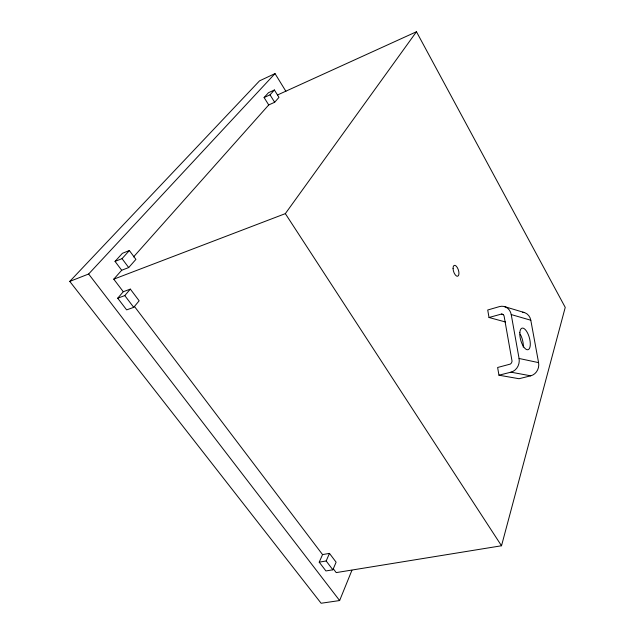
<?xml version="1.0" encoding="UTF-8"?>
<svg xmlns="http://www.w3.org/2000/svg" width="635" height="635" viewBox="0 0 635 635"><rect width="100%" height="100%" fill="white"/><g stroke="black" fill="none" stroke-linecap="round" stroke-linejoin="round"><path stroke-width="0.95" d="M333.288 568.746L336.209 572.603L501.515 545.767L565.237 307.38L416.465 31.75L277.638 94.925M285.893 91.297L275.019 73.596L259.524 80.859L69.763 281.408L321.112 603.25L339.63 600.551L351.917 570.309M332.867 569.809L336.106 562.189L329.478 553.387L322.556 554.593L319.214 562.158L325.922 570.944L332.867 569.809L326.168 560.975L329.478 553.387M123.285 291.727L117.713 298.196L126.635 309.888L133.715 307.348L139.144 300.807L130.334 289.108L123.285 291.727L113.768 279.17L285.337 213.63L416.465 31.75M117.713 298.196L124.793 295.585L130.334 289.108M128.691 267.557L135.906 259.39L129.365 250.547L122.412 253.301L115.046 261.406L121.69 270.256L128.691 267.557L122.047 258.651L115.046 261.406M268.724 104.95L274.661 102.267L278.971 97.377L274.399 89.987L268.502 92.702L264.089 97.544L268.724 104.95L133.564 256.905M113.768 279.17L121.69 270.256M122.047 258.651L129.365 250.547M264.089 97.544L270.026 94.829L274.399 89.987M69.763 281.408L88.638 274.01L275.019 73.596M530.804 320.231L511.231 314.571A11.239 9.938 -74.6 0 0 499.428 306.61L487.72 309.999L489.014 317.492L501.539 314.039L503.015 314.492L504.031 315.73L512.056 361.188L511.54 362.879L510.342 364.085L497.626 367.482L498.951 375.206L519.025 378.722L530.709 375.817A10.986 9.914 -80.5 0 0 538.583 362.625L530.804 320.231A10.843 9.708 -74.6 0 0 522.661 312.206M498.951 375.206L510.945 372.173L530.709 375.817M319.214 562.158L326.168 560.975M511.231 314.571L519.065 358.473L538.583 362.625M489.014 317.492L505.476 321.985M501.539 314.039L503.428 314.571M504.611 306.634L524.319 312.539M88.638 274.01L339.63 600.551M134.493 306.514L322.556 554.593M124.793 295.585L133.715 307.348M285.337 213.63L501.515 545.767M270.026 94.829L274.661 102.267M520.176 334.089A11.152 4.548 74.5 0 1 523.264 347.154M519.065 358.473A11.39 10.16 -80 0 1 510.945 372.173M453.057 268.518A5.691 2.516 72.5 0 0 457.613 276.257A5.691 2.516 72.5 0 0 457.351 267.629A5.691 2.516 72.5 0 0 453.057 268.518M519.827 332.542A11.192 4.493 74.5 0 0 527.034 349.71A11.192 4.493 74.5 0 0 528.256 334.494A11.192 4.493 74.5 0 0 519.827 332.542"/></g></svg>
